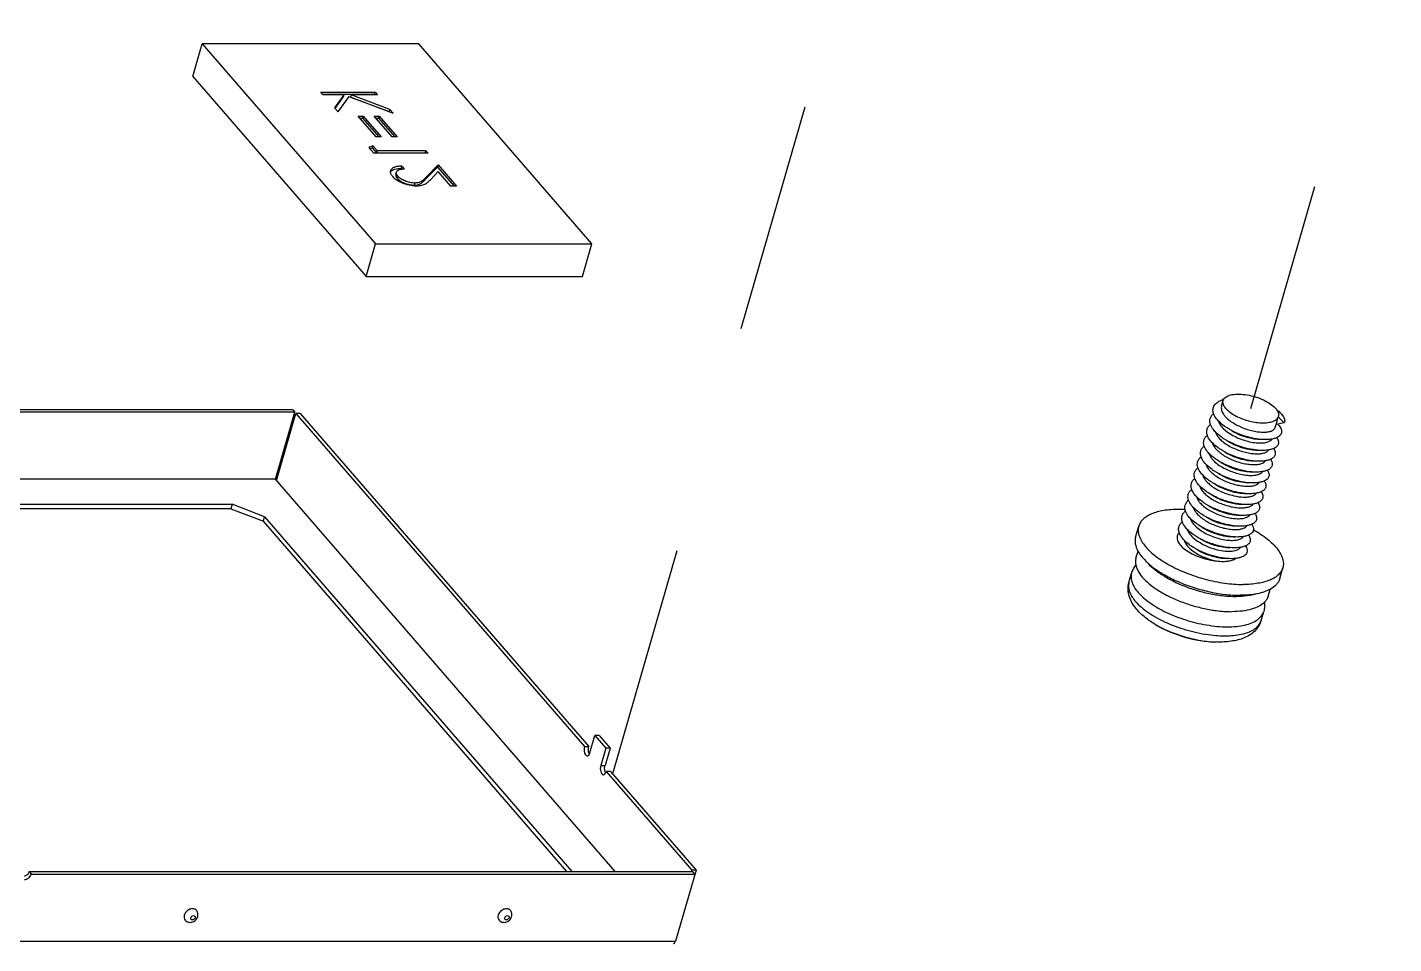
# Model space of a CAD drawing. Header units: millimetres. Extents: x -1 to 407, y -1 to 283.
# Drawn here: x 189.97 to 203.63, y 161.32 to 170.49 of the extents above; entities that cross this region are included whole.
import ezdxf

# ---------------------------------------------------------------- set-up
doc = ezdxf.new("R2010")
doc.units = ezdxf.units.MM
doc.header["$LTSCALE"] = 23.1
doc.linetypes.add('DASHED', pattern=[0.2, 0.1, -0.1])
doc.layers.get('0').update_dxf_attribs({"linetype": 'CONTINUOUS'})
for name, color, linetype in [('001-PCB', 7, 'CONTINUOUS'), ('0015-THERMAL-PAD', 7, 'CONTINUOUS'), ('03_ALL_AXES', 7, 'CONTINUOUS'), ('09_ALL_ROUNDS', 7, 'CONTINUOUS'), ('20_ALL_FEATURES', 7, 'CONTINUOUS')]:
    doc.layers.add(name, color=color, linetype=linetype)

msp = doc.modelspace()

# ---------------------------------------------------------------- linework, layer by layer
at = {"color": 4, "linetype": 'DASHED'}
for p, q in [((195.828, 163.033), (201.101, 181.298)), ((202.205, 166.673), (203.634, 171.623))]:
    msp.add_line(p, q, dxfattribs=at)
at = {"layer": '001-PCB', "color": 7, "linetype": 'Continuous'}
for p, q in [((192.624, 166.66), (186.895, 166.66)), ((192.645, 166.635), (186.917, 166.635)), ((192.452, 165.964), (192.645, 166.635)), ((192.462, 165.951), (192.656, 166.622)), ((192.624, 166.66), (192.645, 166.635)), ((192.656, 166.622), (195.542, 163.29)), ((192.699, 166.622), (192.656, 166.622)), ((192.699, 166.622), (195.585, 163.29)), ((192.452, 165.964), (177.102, 165.964)), ((195.849, 162.04), (192.452, 165.964)), ((184.714, 165.714), (192.019, 165.714)), ((192.006, 165.67), (184.827, 165.67)), ((192.019, 165.714), (192.006, 165.67)), ((192.006, 165.67), (192.331, 165.545)), ((192.343, 165.589), (192.019, 165.714)), ((192.331, 165.545), (192.343, 165.589)), ((195.366, 162.04), (192.331, 165.545)), ((192.343, 165.589), (195.416, 162.04)), ((195.542, 163.29), (195.585, 163.29)), ((195.596, 163.228), (195.646, 163.401)), ((195.646, 163.401), (195.754, 163.276)), ((195.689, 163.401), (195.646, 163.401)), ((195.689, 163.401), (195.797, 163.276)), ((195.754, 163.276), (195.704, 163.103)), ((195.797, 163.276), (195.747, 163.103)), ((195.797, 163.276), (195.754, 163.276)), ((195.704, 163.103), (195.747, 163.103)), ((195.758, 163.04), (196.614, 162.053)), ((195.802, 163.04), (195.758, 163.04)), ((195.802, 163.04), (196.657, 162.053)), ((189.988, 162.04), (196.624, 162.04)), ((189.988, 162.04), (190.01, 162.015)), ((190.01, 162.015), (196.646, 162.015)), ((196.657, 162.053), (196.452, 161.344)), ((196.614, 162.053), (196.61, 162.04)), ((196.657, 162.053), (196.614, 162.053)), ((196.646, 162.015), (196.624, 162.04)), ((180.328, 161.344), (196.452, 161.344))]:
    msp.add_line(p, q, dxfattribs=at)
for points, knots in [([(195.542, 163.29), (195.539, 163.28), (195.537, 163.258), (195.54, 163.226), (195.555, 163.197), (195.569, 163.197)], [0, 0, 0, 0, 0.302246, 0.604168, 1, 1, 1, 1]), ([(195.569, 163.197), (195.571, 163.197), (195.578, 163.198), (195.584, 163.203), (195.587, 163.208)], [0, 0, 0, 0, 0.220926, 1, 1, 1, 1]), ([(195.59, 163.215), (195.589, 163.217), (195.586, 163.223), (195.584, 163.23), (195.583, 163.236)], [0, 0, 0, 0, 0.233173, 1, 1, 1, 1]), ([(195.704, 163.103), (195.701, 163.093), (195.699, 163.071), (195.702, 163.038), (195.718, 163.009), (195.731, 163.009)], [0, 0, 0, 0, 0.302246, 0.604168, 1, 1, 1, 1]), ([(195.731, 163.009), (195.733, 163.009), (195.74, 163.01), (195.746, 163.016), (195.749, 163.021)], [0, 0, 0, 0, 0.220926, 1, 1, 1, 1]), ([(195.746, 163.048), (195.743, 163.062), (195.742, 163.081), (195.746, 163.099), (195.747, 163.103)], [0, 0, 0, 0, 0.758984, 1, 1, 1, 1]), ([(195.752, 163.028), (195.752, 163.029), (195.749, 163.036), (195.747, 163.043), (195.746, 163.048)], [0, 0, 0, 0, 0.233173, 1, 1, 1, 1]), ([(189.94, 161.961), (189.955, 161.961), (189.986, 161.974), (190.006, 162), (190.01, 162.015)], [0, 0, 0, 0, 0.494087, 1, 1, 1, 1]), ([(189.988, 162.04), (189.987, 162.035), (189.977, 162.013), (189.957, 161.997), (189.941, 161.99)], [0, 0, 0, 0, 0.242756, 1, 1, 1, 1]), ([(191.661, 161.653), (191.654, 161.661), (191.63, 161.672), (191.592, 161.665), (191.558, 161.641), (191.543, 161.617), (191.539, 161.604)], [0, 0, 0, 0, 0.21281, 0.460999, 0.735116, 1, 1, 1, 1]), ([(191.674, 161.59), (191.677, 161.601), (191.678, 161.624), (191.668, 161.645), (191.661, 161.653)], [0, 0, 0, 0, 0.500979, 1, 1, 1, 1]), ([(194.8, 161.653), (194.793, 161.661), (194.77, 161.672), (194.731, 161.665), (194.697, 161.641), (194.682, 161.617), (194.679, 161.604)], [0, 0, 0, 0, 0.21281, 0.460999, 0.735116, 1, 1, 1, 1]), ([(194.813, 161.59), (194.816, 161.601), (194.818, 161.624), (194.808, 161.645), (194.8, 161.653)], [0, 0, 0, 0, 0.500979, 1, 1, 1, 1]), ([(191.539, 161.604), (191.537, 161.595), (191.535, 161.578), (191.542, 161.561), (191.548, 161.555)], [0, 0, 0, 0, 0.526567, 1, 1, 1, 1]), ([(191.548, 161.555), (191.558, 161.543), (191.588, 161.527), (191.621, 161.534), (191.635, 161.542)], [0, 0, 0, 0, 0.496792, 1, 1, 1, 1]), ([(191.648, 161.579), (191.646, 161.573), (191.638, 161.562), (191.621, 161.555), (191.604, 161.562), (191.603, 161.574), (191.604, 161.579)], [0, 0, 0, 0, 0.278072, 0.549468, 0.770703, 1, 1, 1, 1]), ([(191.604, 161.579), (191.606, 161.585), (191.614, 161.595), (191.631, 161.603), (191.648, 161.596), (191.649, 161.584), (191.648, 161.579)], [0, 0, 0, 0, 0.278072, 0.549468, 0.770703, 1, 1, 1, 1]), ([(194.679, 161.604), (194.676, 161.595), (194.674, 161.578), (194.682, 161.561), (194.687, 161.555)], [0, 0, 0, 0, 0.526567, 1, 1, 1, 1]), ([(194.687, 161.555), (194.697, 161.543), (194.727, 161.527), (194.76, 161.534), (194.774, 161.542)], [0, 0, 0, 0, 0.496792, 1, 1, 1, 1]), ([(194.787, 161.579), (194.785, 161.573), (194.777, 161.562), (194.761, 161.555), (194.743, 161.562), (194.742, 161.574), (194.744, 161.579)], [0, 0, 0, 0, 0.278072, 0.549468, 0.770703, 1, 1, 1, 1]), ([(194.744, 161.579), (194.745, 161.585), (194.753, 161.595), (194.77, 161.603), (194.788, 161.596), (194.788, 161.584), (194.787, 161.579)], [0, 0, 0, 0, 0.278072, 0.549468, 0.770703, 1, 1, 1, 1]), ([(196.431, 161.319), (196.433, 161.319), (196.444, 161.323), (196.45, 161.335), (196.452, 161.344)], [0, 0, 0, 0, 0.193885, 1, 1, 1, 1])]:
    msp.add_open_spline(points, degree=3, knots=knots, dxfattribs=at)
for points in [[(195.581, 163.263), (195.581, 163.272), (195.583, 163.281), (195.585, 163.29)], [(195.583, 163.236), (195.581, 163.245), (195.581, 163.254), (195.581, 163.263)], [(195.587, 163.208), (195.588, 163.21), (195.59, 163.212), (195.591, 163.214)], [(195.591, 163.214), (195.593, 163.219), (195.595, 163.223), (195.596, 163.228)], [(195.749, 163.021), (195.751, 163.023), (195.752, 163.025), (195.753, 163.027)], [(195.753, 163.027), (195.755, 163.031), (195.757, 163.036), (195.758, 163.04)], [(191.635, 161.542), (191.647, 161.548), (191.657, 161.558), (191.665, 161.57)], [(191.665, 161.57), (191.669, 161.576), (191.672, 161.583), (191.674, 161.59)], [(194.774, 161.542), (194.786, 161.548), (194.797, 161.558), (194.804, 161.57)], [(194.804, 161.57), (194.808, 161.576), (194.811, 161.583), (194.813, 161.59)]]:
    msp.add_open_spline(points, degree=3, dxfattribs=at)
at = {"layer": '0015-THERMAL-PAD', "color": 7, "linetype": 'Continuous'}
for p, q in [((191.625, 169.994), (191.719, 170.319)), ((191.719, 170.319), (193.451, 168.319)), ((193.884, 170.319), (191.719, 170.319)), ((195.616, 168.319), (193.884, 170.319)), ((191.625, 169.994), (193.358, 167.994)), ((192.93, 169.81), (192.905, 169.838)), ((192.905, 169.838), (193.447, 169.838)), ((192.924, 169.816), (193.44, 169.816)), ((193.136, 169.81), (192.93, 169.81)), ((193.136, 169.81), (193.042, 169.68)), ((193.047, 169.674), (193.129, 169.788)), ((193.077, 169.64), (193.187, 169.793)), ((193.136, 169.81), (193.129, 169.788)), ((193.187, 169.793), (193.629, 169.628)), ((193.21, 169.81), (193.203, 169.788)), ((193.203, 169.788), (193.59, 169.643)), ((193.596, 169.665), (193.21, 169.81)), ((193.471, 169.81), (193.21, 169.81)), ((193.447, 169.838), (193.44, 169.816)), ((193.44, 169.816), (193.446, 169.81)), ((193.447, 169.838), (193.471, 169.81)), ((193.077, 169.64), (193.042, 169.68)), ((193.46, 169.389), (193.28, 169.598)), ((193.28, 169.598), (193.329, 169.598)), ((193.299, 169.576), (193.322, 169.576)), ((193.329, 169.598), (193.322, 169.576)), ((193.322, 169.576), (193.484, 169.389)), ((193.329, 169.598), (193.509, 169.389)), ((193.62, 169.389), (193.44, 169.598)), ((193.44, 169.598), (193.488, 169.598)), ((193.458, 169.576), (193.482, 169.576)), ((193.488, 169.598), (193.482, 169.576)), ((193.482, 169.576), (193.644, 169.389)), ((193.488, 169.598), (193.669, 169.389)), ((193.596, 169.665), (193.59, 169.643)), ((193.59, 169.643), (193.592, 169.641)), ((193.596, 169.665), (193.629, 169.628)), ((193.426, 169.301), (193.386, 169.283)), ((193.426, 169.301), (193.419, 169.279)), ((193.426, 169.301), (193.467, 169.253)), ((193.509, 169.389), (193.46, 169.389)), ((193.669, 169.389), (193.62, 169.389)), ((193.436, 169.225), (193.386, 169.283)), ((193.398, 169.269), (193.419, 169.279)), ((193.419, 169.279), (193.461, 169.231)), ((193.977, 169.225), (193.436, 169.225)), ((193.467, 169.253), (193.461, 169.231)), ((193.461, 169.231), (193.947, 169.231)), ((193.467, 169.253), (193.953, 169.253)), ((193.953, 169.253), (193.947, 169.231)), ((193.947, 169.231), (193.952, 169.225)), ((193.953, 169.253), (193.977, 169.225)), ((193.654, 169.015), (193.661, 169.037)), ((193.714, 169.097), (193.707, 169.075)), ((193.707, 169.075), (193.715, 169.067)), ((193.714, 169.097), (193.738, 169.069)), ((193.953, 168.966), (194.072, 169.087)), ((194.078, 169.109), (193.959, 168.988)), ((194.004, 168.964), (194.08, 169.042)), ((194.078, 169.109), (194.072, 169.087)), ((194.072, 169.087), (194.237, 168.896)), ((194.078, 169.109), (194.262, 168.896)), ((194.206, 168.896), (194.08, 169.042)), ((193.676, 168.996), (193.67, 168.975)), ((193.844, 168.928), (193.838, 168.907)), ((193.959, 168.988), (193.953, 168.966)), ((194.262, 168.896), (194.206, 168.896)), ((193.358, 167.994), (193.451, 168.319)), ((193.451, 168.319), (195.616, 168.319)), ((195.523, 167.994), (195.616, 168.319)), ((193.358, 167.994), (195.523, 167.994))]:
    msp.add_line(p, q, dxfattribs=at)
for points, knots in [([(193.601, 169.051), (193.6, 169.047), (193.599, 169.037), (193.603, 169.023), (193.61, 169.009), (193.618, 169), (193.622, 168.995)], [0, 0, 0, 0, 0.209184, 0.438627, 0.700578, 1, 1, 1, 1]), ([(193.714, 169.097), (193.707, 169.097), (193.693, 169.096), (193.667, 169.093), (193.64, 169.087), (193.614, 169.073), (193.603, 169.058), (193.601, 169.051)], [0, 0, 0, 0, 0.167327, 0.324617, 0.600479, 0.820015, 1, 1, 1, 1]), ([(193.605, 169.046), (193.616, 169.057), (193.651, 169.072), (193.687, 169.074), (193.707, 169.075)], [0, 0, 0, 0, 0.421879, 1, 1, 1, 1]), ([(193.676, 168.996), (193.67, 169.003), (193.661, 169.015), (193.659, 169.031), (193.661, 169.037)], [0, 0, 0, 0, 0.564702, 1, 1, 1, 1]), ([(193.661, 169.037), (193.662, 169.042), (193.669, 169.052), (193.688, 169.061), (193.711, 169.067), (193.729, 169.068), (193.738, 169.069)], [0, 0, 0, 0, 0.180464, 0.404228, 0.681454, 1, 1, 1, 1]), ([(193.622, 168.995), (193.627, 168.989), (193.638, 168.977), (193.659, 168.961), (193.684, 168.946), (193.712, 168.933), (193.742, 168.921), (193.784, 168.909), (193.816, 168.903), (193.838, 168.901)], [0, 0, 0, 0, 0.09697, 0.205743, 0.32674, 0.457323, 0.593755, 0.731992, 1, 1, 1, 1]), ([(193.654, 169.015), (193.653, 169.009), (193.655, 168.993), (193.664, 168.981), (193.67, 168.975)], [0, 0, 0, 0, 0.435298, 1, 1, 1, 1]), ([(193.67, 168.975), (193.674, 168.97), (193.683, 168.961), (193.706, 168.944), (193.742, 168.926), (193.781, 168.913), (193.814, 168.908), (193.83, 168.907), (193.838, 168.907)], [0, 0, 0, 0, 0.097996, 0.209034, 0.46457, 0.740014, 0.874355, 1, 1, 1, 1]), ([(193.844, 168.928), (193.836, 168.929), (193.82, 168.929), (193.788, 168.935), (193.748, 168.948), (193.712, 168.965), (193.689, 168.982), (193.68, 168.992), (193.676, 168.996)], [0, 0, 0, 0, 0.125645, 0.259986, 0.53543, 0.790966, 0.902004, 1, 1, 1, 1]), ([(193.838, 168.907), (193.846, 168.907), (193.861, 168.907), (193.881, 168.912), (193.898, 168.918), (193.915, 168.93), (193.933, 168.946), (193.946, 168.959), (193.953, 168.966)], [0, 0, 0, 0, 0.176858, 0.330799, 0.462375, 0.578361, 0.793464, 1, 1, 1, 1]), ([(193.838, 168.901), (193.84, 168.901), (193.849, 168.901), (193.858, 168.901), (193.864, 168.9)], [0, 0, 0, 0, 0.255609, 1, 1, 1, 1]), ([(193.959, 168.988), (193.953, 168.981), (193.94, 168.967), (193.921, 168.951), (193.904, 168.94), (193.887, 168.933), (193.867, 168.929), (193.852, 168.929), (193.844, 168.928)], [0, 0, 0, 0, 0.206536, 0.421639, 0.537625, 0.669201, 0.823142, 1, 1, 1, 1]), ([(193.864, 168.9), (193.873, 168.901), (193.891, 168.901), (193.915, 168.905), (193.936, 168.911), (193.958, 168.923), (193.98, 168.941), (193.996, 168.956), (194.004, 168.964)], [0, 0, 0, 0, 0.172852, 0.327968, 0.463754, 0.582606, 0.797532, 1, 1, 1, 1])]:
    msp.add_open_spline(points, degree=3, knots=knots, dxfattribs=at)
msp.add_open_spline([(193.6, 169.04), (193.602, 169.042), (193.603, 169.044), (193.605, 169.046)], degree=3, dxfattribs=at)
at = {"layer": '03_ALL_AXES', "color": 7, "linetype": 'Continuous'}
for p, q in [((201.913, 166.698), (201.929, 166.753)), ((202.481, 166.592), (202.481, 166.593)), ((202.45, 166.484), (202.458, 166.513)), ((200.987, 164.933), (201.013, 165.023)), ((202.308, 164.552), (202.334, 164.642))]:
    msp.add_line(p, q, dxfattribs=at)
msp.add_arc((201.9, 165.618), 1.282, 239.6806, 268.1151, dxfattribs=at)
at = {"layer": '09_ALL_ROUNDS', "color": 7, "linetype": 'Continuous'}
msp.add_line((200.987, 164.933), (200.987, 164.933), dxfattribs=at)
msp.add_arc((201.113, 164.897), 0.131, 164.0293, 175.0807, dxfattribs=at)
for points, knots in [([(201.013, 165.023), (201.018, 165.038), (201.029, 165.067), (201.046, 165.093), (201.056, 165.105)], [0, 0, 0, 0, 0.501736, 1, 1, 1, 1]), ([(201.066, 164.661), (201.05, 164.68), (201.02, 164.72), (200.988, 164.787), (200.975, 164.86), (200.981, 164.91), (200.987, 164.933)], [0, 0, 0, 0, 0.256376, 0.504414, 0.751332, 1, 1, 1, 1]), ([(201.013, 165.023), (201.009, 165.009), (201.006, 164.978), (201.016, 164.929), (201.041, 164.88), (201.065, 164.848), (201.078, 164.832)], [0, 0, 0, 0, 0.211163, 0.440517, 0.70118, 1, 1, 1, 1]), ([(200.983, 164.908), (200.982, 164.895), (200.983, 164.867), (200.996, 164.826), (201.02, 164.783), (201.041, 164.756), (201.052, 164.742)], [0, 0, 0, 0, 0.212417, 0.445409, 0.70662, 1, 1, 1, 1]), ([(201.078, 164.832), (201.095, 164.814), (201.133, 164.776), (201.225, 164.705), (201.365, 164.626), (201.555, 164.553), (201.691, 164.519), (201.761, 164.508)], [0, 0, 0, 0, 0.097628, 0.206822, 0.453834, 0.725052, 1, 1, 1, 1]), ([(201.052, 164.742), (201.07, 164.722), (201.112, 164.681), (201.186, 164.626), (201.272, 164.573), (201.404, 164.509), (201.582, 164.446), (201.732, 164.416), (201.807, 164.407)], [0, 0, 0, 0, 0.097573, 0.207585, 0.328375, 0.457616, 0.729875, 1, 1, 1, 1]), ([(201.253, 164.511), (201.217, 164.532), (201.15, 164.577), (201.091, 164.632), (201.066, 164.661)], [0, 0, 0, 0, 0.523207, 1, 1, 1, 1]), ([(202.342, 164.734), (202.344, 164.719), (202.344, 164.688), (202.339, 164.657), (202.334, 164.642)], [0, 0, 0, 0, 0.498653, 1, 1, 1, 1]), ([(201.761, 164.508), (201.796, 164.502), (201.866, 164.492), (201.967, 164.487), (202.06, 164.491), (202.143, 164.504), (202.214, 164.526), (202.271, 164.556), (202.313, 164.594), (202.33, 164.626), (202.334, 164.642)], [0, 0, 0, 0, 0.171204, 0.332835, 0.481787, 0.615647, 0.733026, 0.834062, 0.921195, 1, 1, 1, 1]), ([(201.807, 164.407), (201.868, 164.4), (201.958, 164.395), (202.071, 164.406), (202.143, 164.421), (202.204, 164.443), (202.254, 164.472), (202.29, 164.508), (202.304, 164.537), (202.308, 164.552)], [0, 0, 0, 0, 0.331999, 0.479397, 0.611766, 0.728329, 0.829703, 0.918522, 1, 1, 1, 1]), ([(202.308, 164.552), (202.303, 164.532), (202.285, 164.493), (202.246, 164.444), (202.196, 164.405), (202.118, 164.366), (202.004, 164.339), (201.909, 164.335), (201.858, 164.337)], [0, 0, 0, 0, 0.117096, 0.233451, 0.349548, 0.467588, 0.718914, 1, 1, 1, 1]), ([(201.253, 164.511), (201.298, 164.485), (201.393, 164.439), (201.545, 164.386), (201.701, 164.35), (201.807, 164.338), (201.858, 164.337)], [0, 0, 0, 0, 0.242786, 0.499992, 0.757199, 1, 1, 1, 1])]:
    msp.add_open_spline(points, degree=3, knots=knots, dxfattribs=at)
at = {"layer": '20_ALL_FEATURES', "color": 7, "linetype": 'Continuous'}
for p, q in [((202.458, 166.513), (202.48, 166.588)), ((202.481, 166.593), (202.48, 166.588)), ((202.48, 166.588), (202.481, 166.592)), ((202.48, 166.588), (202.54, 166.529)), ((202.004, 166.455), (202.004, 166.455)), ((202.54, 166.529), (202.458, 166.513)), ((201.973, 166.347), (201.973, 166.347)), ((202.329, 166.361), (202.312, 166.361)), ((201.942, 166.238), (201.941, 166.238)), ((202.298, 166.253), (202.281, 166.253)), ((201.879, 166.022), (201.879, 166.022)), ((201.91, 166.13), (201.91, 166.13)), ((202.235, 166.036), (202.218, 166.036)), ((202.267, 166.145), (202.249, 166.144)), ((201.848, 165.914), (201.848, 165.914)), ((202.204, 165.928), (202.187, 165.928)), ((201.817, 165.805), (201.816, 165.805)), ((202.173, 165.82), (202.156, 165.82)), ((201.785, 165.697), (201.785, 165.697)), ((202.142, 165.712), (202.124, 165.711)), ((201.053, 165.387), (201.085, 165.495)), ((201.723, 165.48), (201.723, 165.481)), ((201.754, 165.589), (201.754, 165.589)), ((202.079, 165.495), (202.062, 165.495)), ((202.11, 165.603), (202.093, 165.603)), ((201.489, 165.431), (201.489, 165.431)), ((202.048, 165.387), (202.031, 165.387)), ((201.057, 165.175), (201.078, 165.246)), ((202.494, 164.971), (202.526, 165.079)), ((202.378, 164.793), (202.399, 164.866))]:
    msp.add_line(p, q, dxfattribs=at)
for centre, radius, start, end in [((202.014, 166.491), 0.285, 106.3483, 108.2484), ((202.108, 166.804), 0.201, 220.9113, 223.0077), ((202.078, 166.655), 0.314, 222.3059, 223.0248), ((202.218, 166.845), 0.369, 229.9638, 231.1924), ((202.156, 166.628), 0.369, 229.9861, 231.1942), ((202.125, 166.52), 0.369, 229.9331, 231.1921), ((202.062, 166.304), 0.369, 229.9563, 231.192), ((202.094, 166.412), 0.369, 230.0081, 231.1964), ((202.031, 166.195), 0.369, 229.9285, 231.2003), ((202, 166.087), 0.369, 229.9786, 231.1936), ((201.48, 164.466), 1.196, 86.688, 89.9786), ((201.968, 165.979), 0.369, 229.9216, 231.1922), ((201.937, 165.871), 0.369, 229.9705, 231.196), ((202.04, 165.223), 0.136, 30.7976, 33.8093)]:
    msp.add_arc(centre, radius, start, end, dxfattribs=at)
for points, knots in [([(201.833, 166.622), (201.828, 166.636), (201.825, 166.658), (201.831, 166.687), (201.845, 166.713), (201.876, 166.741), (201.907, 166.755), (201.925, 166.761)], [0, 0, 0, 0, 0.235719, 0.346344, 0.458376, 0.704091, 1, 1, 1, 1]), ([(201.956, 166.673), (201.95, 166.679), (201.94, 166.692), (201.93, 166.713), (201.926, 166.733), (201.927, 166.747), (201.929, 166.752)], [0, 0, 0, 0, 0.298772, 0.559497, 0.78883, 1, 1, 1, 1]), ([(201.933, 166.764), (201.937, 166.77), (201.946, 166.781), (201.965, 166.794), (201.989, 166.805), (202.03, 166.815), (202.091, 166.818), (202.17, 166.81), (202.252, 166.79), (202.331, 166.761), (202.398, 166.723), (202.436, 166.693), (202.451, 166.676)], [0, 0, 0, 0, 0.035396, 0.075403, 0.121491, 0.174171, 0.298052, 0.441273, 0.594047, 0.745094, 0.883396, 1, 1, 1, 1]), ([(201.802, 166.513), (201.798, 166.523), (201.794, 166.543), (201.797, 166.573), (201.811, 166.601), (201.825, 166.615), (201.834, 166.622)], [0, 0, 0, 0, 0.259974, 0.499735, 0.739641, 1, 1, 1, 1]), ([(201.88, 166.549), (201.874, 166.555), (201.855, 166.577), (201.84, 166.602), (201.833, 166.622)], [0, 0, 0, 0, 0.278505, 1, 1, 1, 1]), ([(201.913, 166.698), (201.911, 166.692), (201.909, 166.678), (201.911, 166.665), (201.912, 166.659)], [0, 0, 0, 0, 0.486896, 1, 1, 1, 1]), ([(201.912, 166.659), (201.913, 166.654), (201.919, 166.636), (201.929, 166.62), (201.937, 166.608)], [0, 0, 0, 0, 0.228185, 1, 1, 1, 1]), ([(201.937, 166.608), (201.94, 166.604), (201.953, 166.587), (201.969, 166.573), (201.981, 166.562)], [0, 0, 0, 0, 0.232527, 1, 1, 1, 1]), ([(201.961, 166.667), (201.974, 166.654), (202.005, 166.628), (202.059, 166.595), (202.123, 166.567), (202.192, 166.546), (202.262, 166.532), (202.328, 166.528), (202.387, 166.532), (202.422, 166.541), (202.436, 166.548)], [0, 0, 0, 0, 0.108361, 0.234494, 0.372861, 0.516425, 0.657596, 0.789038, 0.904515, 1, 1, 1, 1]), ([(202.436, 166.548), (202.446, 166.552), (202.464, 166.563), (202.476, 166.58), (202.48, 166.588)], [0, 0, 0, 0, 0.542396, 1, 1, 1, 1]), ([(202.451, 166.676), (202.452, 166.675), (202.458, 166.668), (202.463, 166.662), (202.466, 166.657)], [0, 0, 0, 0, 0.261539, 1, 1, 1, 1]), ([(202.466, 166.657), (202.473, 166.647), (202.481, 166.631), (202.484, 166.608), (202.483, 166.598), (202.481, 166.593)], [0, 0, 0, 0, 0.543368, 0.778119, 1, 1, 1, 1]), ([(202.467, 166.657), (202.481, 166.647), (202.505, 166.626), (202.533, 166.593), (202.544, 166.564), (202.545, 166.543), (202.542, 166.533), (202.54, 166.529)], [0, 0, 0, 0, 0.329087, 0.598792, 0.814383, 0.908872, 1, 1, 1, 1]), ([(201.771, 166.405), (201.767, 166.415), (201.763, 166.435), (201.766, 166.465), (201.779, 166.492), (201.794, 166.507), (201.802, 166.513)], [0, 0, 0, 0, 0.260181, 0.500126, 0.740003, 1, 1, 1, 1]), ([(201.845, 166.444), (201.84, 166.45), (201.823, 166.47), (201.808, 166.494), (201.802, 166.513)], [0, 0, 0, 0, 0.276942, 1, 1, 1, 1]), ([(201.937, 166.37), (201.928, 166.375), (201.897, 166.396), (201.867, 166.421), (201.848, 166.441)], [0, 0, 0, 0, 0.268833, 1, 1, 1, 1]), ([(201.851, 166.438), (201.852, 166.434), (201.858, 166.418), (201.867, 166.402), (201.875, 166.391)], [0, 0, 0, 0, 0.229662, 1, 1, 1, 1]), ([(201.968, 166.478), (201.959, 166.483), (201.928, 166.504), (201.899, 166.529), (201.88, 166.549)], [0, 0, 0, 0, 0.268695, 1, 1, 1, 1]), ([(201.882, 166.547), (201.883, 166.543), (201.889, 166.526), (201.898, 166.51), (201.906, 166.5)], [0, 0, 0, 0, 0.229642, 1, 1, 1, 1]), ([(201.906, 166.5), (201.917, 166.485), (201.945, 166.456), (201.997, 166.419), (202.057, 166.386), (202.124, 166.359), (202.192, 166.339), (202.257, 166.329), (202.316, 166.327), (202.352, 166.331), (202.367, 166.336)], [0, 0, 0, 0, 0.109044, 0.234856, 0.372602, 0.515715, 0.656859, 0.788699, 0.904689, 1, 1, 1, 1]), ([(202.355, 166.361), (202.324, 166.361), (202.258, 166.367), (202.158, 166.39), (202.059, 166.427), (201.997, 166.459), (201.968, 166.478)], [0, 0, 0, 0, 0.229706, 0.484998, 0.747947, 1, 1, 1, 1]), ([(201.987, 166.557), (202.017, 166.534), (202.085, 166.493), (202.178, 166.459), (202.255, 166.442), (202.308, 166.436), (202.356, 166.436), (202.385, 166.44), (202.398, 166.444)], [0, 0, 0, 0, 0.260647, 0.540193, 0.674549, 0.798566, 0.908045, 1, 1, 1, 1]), ([(202.312, 166.361), (202.287, 166.361), (202.235, 166.366), (202.156, 166.384), (202.077, 166.413), (202.027, 166.44), (202.004, 166.455)], [0, 0, 0, 0, 0.226558, 0.480947, 0.745058, 1, 1, 1, 1]), ([(202.398, 166.444), (202.405, 166.446), (202.417, 166.45), (202.433, 166.459), (202.444, 166.471), (202.449, 166.48), (202.45, 166.484)], [0, 0, 0, 0, 0.303546, 0.56515, 0.792531, 1, 1, 1, 1]), ([(202.474, 166.516), (202.48, 166.51), (202.492, 166.497), (202.508, 166.472), (202.516, 166.444), (202.51, 166.42), (202.5, 166.404), (202.485, 166.39), (202.472, 166.383), (202.465, 166.38)], [0, 0, 0, 0, 0.16186, 0.303412, 0.534874, 0.63894, 0.746121, 0.864611, 1, 1, 1, 1]), ([(201.708, 166.188), (201.705, 166.198), (201.7, 166.218), (201.703, 166.248), (201.717, 166.276), (201.731, 166.29), (201.74, 166.297)], [0, 0, 0, 0, 0.260263, 0.500122, 0.739914, 1, 1, 1, 1]), ([(201.739, 166.297), (201.736, 166.307), (201.732, 166.327), (201.735, 166.357), (201.748, 166.384), (201.762, 166.398), (201.77, 166.405)], [0, 0, 0, 0, 0.260066, 0.500111, 0.7401, 1, 1, 1, 1]), ([(201.786, 166.224), (201.78, 166.23), (201.762, 166.252), (201.746, 166.277), (201.739, 166.297)], [0, 0, 0, 0, 0.278224, 1, 1, 1, 1]), ([(201.817, 166.332), (201.812, 166.338), (201.793, 166.36), (201.777, 166.385), (201.771, 166.405)], [0, 0, 0, 0, 0.278074, 1, 1, 1, 1]), ([(201.905, 166.261), (201.897, 166.267), (201.865, 166.288), (201.836, 166.312), (201.817, 166.332)], [0, 0, 0, 0, 0.268707, 1, 1, 1, 1]), ([(201.82, 166.33), (201.821, 166.326), (201.826, 166.309), (201.836, 166.294), (201.844, 166.283)], [0, 0, 0, 0, 0.229826, 1, 1, 1, 1]), ([(201.875, 166.391), (201.878, 166.387), (201.891, 166.371), (201.906, 166.356), (201.919, 166.346)], [0, 0, 0, 0, 0.232501, 1, 1, 1, 1]), ([(201.925, 166.341), (201.954, 166.317), (202.023, 166.276), (202.116, 166.242), (202.193, 166.225), (202.246, 166.219), (202.294, 166.219), (202.323, 166.224), (202.336, 166.228)], [0, 0, 0, 0, 0.260737, 0.540367, 0.674731, 0.798722, 0.90814, 1, 1, 1, 1]), ([(202.324, 166.253), (202.293, 166.253), (202.226, 166.259), (202.127, 166.282), (202.028, 166.318), (201.966, 166.351), (201.937, 166.37)], [0, 0, 0, 0, 0.229706, 0.484998, 0.747947, 1, 1, 1, 1]), ([(202.281, 166.253), (202.256, 166.253), (202.204, 166.257), (202.125, 166.276), (202.046, 166.305), (201.996, 166.332), (201.973, 166.347)], [0, 0, 0, 0, 0.226564, 0.480939, 0.745045, 1, 1, 1, 1]), ([(202.421, 166.367), (202.416, 166.366), (202.394, 166.363), (202.372, 166.361), (202.355, 166.361)], [0, 0, 0, 0, 0.23176, 1, 1, 1, 1]), ([(202.367, 166.336), (202.373, 166.337), (202.39, 166.343), (202.407, 166.354), (202.414, 166.365)], [0, 0, 0, 0, 0.29719, 1, 1, 1, 1]), ([(202.465, 166.38), (202.462, 166.379), (202.448, 166.373), (202.433, 166.369), (202.421, 166.367)], [0, 0, 0, 0, 0.23024, 1, 1, 1, 1]), ([(202.465, 166.381), (202.472, 166.371), (202.48, 166.355), (202.483, 166.332), (202.481, 166.317), (202.474, 166.303), (202.46, 166.286), (202.445, 166.277), (202.434, 166.272)], [0, 0, 0, 0, 0.272402, 0.389524, 0.500074, 0.610612, 0.727701, 1, 1, 1, 1]), ([(201.677, 166.081), (201.673, 166.09), (201.669, 166.11), (201.672, 166.14), (201.686, 166.167), (201.7, 166.182), (201.708, 166.188)], [0, 0, 0, 0, 0.259878, 0.499958, 0.740061, 1, 1, 1, 1]), ([(201.754, 166.116), (201.749, 166.122), (201.73, 166.144), (201.715, 166.168), (201.708, 166.188)], [0, 0, 0, 0, 0.277799, 1, 1, 1, 1]), ([(201.874, 166.153), (201.866, 166.159), (201.834, 166.18), (201.805, 166.204), (201.786, 166.224)], [0, 0, 0, 0, 0.268744, 1, 1, 1, 1]), ([(201.788, 166.222), (201.789, 166.218), (201.795, 166.201), (201.804, 166.186), (201.812, 166.175)], [0, 0, 0, 0, 0.229533, 1, 1, 1, 1]), ([(201.812, 166.175), (201.815, 166.171), (201.829, 166.154), (201.844, 166.14), (201.856, 166.129)], [0, 0, 0, 0, 0.232477, 1, 1, 1, 1]), ([(201.844, 166.283), (201.847, 166.279), (201.86, 166.263), (201.875, 166.248), (201.887, 166.238)], [0, 0, 0, 0, 0.232566, 1, 1, 1, 1]), ([(201.893, 166.233), (201.923, 166.209), (201.992, 166.168), (202.084, 166.134), (202.161, 166.117), (202.215, 166.111), (202.262, 166.111), (202.292, 166.116), (202.304, 166.119)], [0, 0, 0, 0, 0.260629, 0.54014, 0.67449, 0.798514, 0.908016, 1, 1, 1, 1]), ([(202.293, 166.145), (202.261, 166.145), (202.195, 166.151), (202.096, 166.174), (201.997, 166.21), (201.934, 166.243), (201.905, 166.261)], [0, 0, 0, 0, 0.229705, 0.484997, 0.747946, 1, 1, 1, 1]), ([(202.249, 166.144), (202.225, 166.144), (202.173, 166.149), (202.094, 166.168), (202.015, 166.197), (201.965, 166.223), (201.942, 166.238)], [0, 0, 0, 0, 0.226559, 0.48095, 0.745062, 1, 1, 1, 1]), ([(202.39, 166.259), (202.385, 166.258), (202.363, 166.254), (202.341, 166.253), (202.324, 166.253)], [0, 0, 0, 0, 0.23184, 1, 1, 1, 1]), ([(202.336, 166.228), (202.341, 166.229), (202.359, 166.235), (202.376, 166.247), (202.383, 166.258)], [0, 0, 0, 0, 0.298494, 1, 1, 1, 1]), ([(202.403, 166.164), (202.399, 166.162), (202.385, 166.157), (202.37, 166.153), (202.359, 166.151)], [0, 0, 0, 0, 0.230233, 1, 1, 1, 1]), ([(202.403, 166.164), (202.409, 166.154), (202.417, 166.138), (202.42, 166.116), (202.418, 166.101), (202.412, 166.087), (202.398, 166.07), (202.382, 166.06), (202.371, 166.055)], [0, 0, 0, 0, 0.27219, 0.389251, 0.499784, 0.61035, 0.727506, 1, 1, 1, 1]), ([(202.434, 166.272), (202.431, 166.271), (202.416, 166.265), (202.401, 166.261), (202.39, 166.259)], [0, 0, 0, 0, 0.230115, 1, 1, 1, 1]), ([(202.434, 166.272), (202.441, 166.262), (202.449, 166.246), (202.451, 166.224), (202.449, 166.209), (202.443, 166.195), (202.429, 166.178), (202.414, 166.169), (202.403, 166.164)], [0, 0, 0, 0, 0.272408, 0.38954, 0.500093, 0.610632, 0.727723, 1, 1, 1, 1]), ([(201.646, 165.972), (201.642, 165.982), (201.638, 166.002), (201.641, 166.032), (201.655, 166.059), (201.669, 166.074), (201.677, 166.081)], [0, 0, 0, 0, 0.260049, 0.499831, 0.739704, 1, 1, 1, 1]), ([(201.724, 166.008), (201.718, 166.014), (201.699, 166.035), (201.683, 166.061), (201.677, 166.081)], [0, 0, 0, 0, 0.27844, 1, 1, 1, 1]), ([(201.843, 166.045), (201.834, 166.05), (201.803, 166.071), (201.773, 166.096), (201.754, 166.116)], [0, 0, 0, 0, 0.268839, 1, 1, 1, 1]), ([(201.758, 166.112), (201.759, 166.108), (201.764, 166.092), (201.773, 166.077), (201.781, 166.067)], [0, 0, 0, 0, 0.230245, 1, 1, 1, 1]), ([(201.781, 166.067), (201.784, 166.063), (201.797, 166.046), (201.812, 166.032), (201.825, 166.021)], [0, 0, 0, 0, 0.232536, 1, 1, 1, 1]), ([(202.23, 165.928), (202.199, 165.928), (202.133, 165.934), (202.033, 165.957), (201.934, 165.994), (201.872, 166.026), (201.843, 166.045)], [0, 0, 0, 0, 0.229705, 0.484997, 0.747946, 1, 1, 1, 1]), ([(201.862, 166.124), (201.892, 166.1), (201.961, 166.06), (202.054, 166.026), (202.131, 166.009), (202.184, 166.003), (202.232, 166.003), (202.261, 166.007), (202.274, 166.011)], [0, 0, 0, 0, 0.260839, 0.540545, 0.674911, 0.798874, 0.908234, 1, 1, 1, 1]), ([(202.261, 166.036), (202.23, 166.036), (202.164, 166.042), (202.064, 166.066), (201.966, 166.102), (201.903, 166.135), (201.874, 166.153)], [0, 0, 0, 0, 0.229707, 0.484998, 0.747947, 1, 1, 1, 1]), ([(202.187, 165.928), (202.162, 165.928), (202.11, 165.933), (202.031, 165.951), (201.952, 165.98), (201.902, 166.007), (201.879, 166.022)], [0, 0, 0, 0, 0.22656, 0.480943, 0.745055, 1, 1, 1, 1]), ([(202.218, 166.036), (202.194, 166.036), (202.141, 166.041), (202.063, 166.059), (201.984, 166.089), (201.934, 166.115), (201.91, 166.13)], [0, 0, 0, 0, 0.226562, 0.480946, 0.745046, 1, 1, 1, 1]), ([(202.328, 166.042), (202.323, 166.041), (202.301, 166.038), (202.278, 166.036), (202.261, 166.036)], [0, 0, 0, 0, 0.231755, 1, 1, 1, 1]), ([(202.274, 166.011), (202.279, 166.013), (202.297, 166.019), (202.314, 166.03), (202.321, 166.041)], [0, 0, 0, 0, 0.298006, 1, 1, 1, 1]), ([(202.359, 166.151), (202.354, 166.15), (202.332, 166.146), (202.31, 166.145), (202.293, 166.145)], [0, 0, 0, 0, 0.231711, 1, 1, 1, 1]), ([(202.304, 166.119), (202.31, 166.121), (202.328, 166.127), (202.345, 166.138), (202.352, 166.149)], [0, 0, 0, 0, 0.298123, 1, 1, 1, 1]), ([(202.371, 166.055), (202.368, 166.054), (202.354, 166.048), (202.339, 166.044), (202.328, 166.042)], [0, 0, 0, 0, 0.230245, 1, 1, 1, 1]), ([(202.371, 166.056), (202.378, 166.046), (202.386, 166.03), (202.389, 166.008), (202.387, 165.993), (202.381, 165.979), (202.367, 165.961), (202.351, 165.952), (202.34, 165.947)], [0, 0, 0, 0, 0.272614, 0.389828, 0.500431, 0.610966, 0.727993, 1, 1, 1, 1]), ([(201.614, 165.864), (201.611, 165.874), (201.607, 165.894), (201.61, 165.924), (201.623, 165.951), (201.637, 165.965), (201.646, 165.972)], [0, 0, 0, 0, 0.259997, 0.499968, 0.739957, 1, 1, 1, 1]), ([(201.692, 165.9), (201.686, 165.906), (201.668, 165.927), (201.652, 165.952), (201.646, 165.972)], [0, 0, 0, 0, 0.27788, 1, 1, 1, 1]), ([(201.78, 165.828), (201.772, 165.834), (201.74, 165.855), (201.711, 165.88), (201.692, 165.9)], [0, 0, 0, 0, 0.268874, 1, 1, 1, 1]), ([(201.695, 165.897), (201.696, 165.893), (201.701, 165.876), (201.711, 165.861), (201.719, 165.85)], [0, 0, 0, 0, 0.229758, 1, 1, 1, 1]), ([(201.812, 165.937), (201.803, 165.942), (201.772, 165.963), (201.742, 165.987), (201.724, 166.008)], [0, 0, 0, 0, 0.2687, 1, 1, 1, 1]), ([(201.726, 166.005), (201.727, 166.002), (201.732, 165.985), (201.742, 165.969), (201.75, 165.958)], [0, 0, 0, 0, 0.229587, 1, 1, 1, 1]), ([(201.75, 165.958), (201.753, 165.954), (201.766, 165.938), (201.781, 165.923), (201.793, 165.913)], [0, 0, 0, 0, 0.232591, 1, 1, 1, 1]), ([(201.8, 165.908), (201.815, 165.895), (201.85, 165.871), (201.927, 165.831), (201.991, 165.81), (202.034, 165.8)], [0, 0, 0, 0, 0.233506, 0.485215, 1, 1, 1, 1]), ([(202.199, 165.82), (202.168, 165.82), (202.101, 165.826), (202.002, 165.849), (201.903, 165.885), (201.841, 165.918), (201.812, 165.937)], [0, 0, 0, 0, 0.229707, 0.484998, 0.747947, 1, 1, 1, 1]), ([(201.831, 166.016), (201.861, 165.992), (201.929, 165.952), (202.022, 165.917), (202.099, 165.901), (202.152, 165.894), (202.2, 165.894), (202.229, 165.899), (202.242, 165.903)], [0, 0, 0, 0, 0.260619, 0.540133, 0.674485, 0.79851, 0.908013, 1, 1, 1, 1]), ([(202.156, 165.82), (202.131, 165.82), (202.079, 165.824), (202, 165.843), (201.921, 165.872), (201.871, 165.899), (201.848, 165.914)], [0, 0, 0, 0, 0.226558, 0.480945, 0.745052, 1, 1, 1, 1]), ([(202.295, 165.934), (202.29, 165.933), (202.269, 165.929), (202.247, 165.928), (202.23, 165.928)], [0, 0, 0, 0, 0.23207, 1, 1, 1, 1]), ([(202.242, 165.903), (202.247, 165.904), (202.265, 165.91), (202.283, 165.922), (202.289, 165.933)], [0, 0, 0, 0, 0.298586, 1, 1, 1, 1]), ([(202.34, 165.947), (202.337, 165.946), (202.323, 165.94), (202.307, 165.936), (202.295, 165.934)], [0, 0, 0, 0, 0.229765, 1, 1, 1, 1]), ([(202.34, 165.947), (202.347, 165.937), (202.355, 165.921), (202.358, 165.899), (202.355, 165.884), (202.349, 165.87), (202.335, 165.853), (202.32, 165.844), (202.309, 165.839)], [0, 0, 0, 0, 0.27202, 0.389051, 0.499586, 0.610186, 0.727397, 1, 1, 1, 1]), ([(201.552, 165.647), (201.549, 165.657), (201.544, 165.677), (201.547, 165.707), (201.561, 165.734), (201.575, 165.749), (201.583, 165.756)], [0, 0, 0, 0, 0.260229, 0.500114, 0.739936, 1, 1, 1, 1]), ([(201.583, 165.755), (201.58, 165.765), (201.575, 165.785), (201.579, 165.815), (201.592, 165.843), (201.606, 165.857), (201.614, 165.864)], [0, 0, 0, 0, 0.26002, 0.499952, 0.73991, 1, 1, 1, 1]), ([(201.63, 165.683), (201.624, 165.689), (201.605, 165.711), (201.59, 165.736), (201.583, 165.755)], [0, 0, 0, 0, 0.27812, 1, 1, 1, 1]), ([(201.661, 165.791), (201.656, 165.797), (201.637, 165.819), (201.621, 165.844), (201.614, 165.864)], [0, 0, 0, 0, 0.278252, 1, 1, 1, 1]), ([(201.749, 165.72), (201.741, 165.726), (201.709, 165.747), (201.68, 165.771), (201.661, 165.791)], [0, 0, 0, 0, 0.268698, 1, 1, 1, 1]), ([(201.663, 165.788), (201.664, 165.785), (201.67, 165.768), (201.679, 165.753), (201.687, 165.742)], [0, 0, 0, 0, 0.229783, 1, 1, 1, 1]), ([(201.719, 165.85), (201.722, 165.846), (201.735, 165.83), (201.75, 165.815), (201.762, 165.805)], [0, 0, 0, 0, 0.232509, 1, 1, 1, 1]), ([(201.768, 165.8), (201.798, 165.776), (201.867, 165.735), (201.96, 165.701), (202.036, 165.684), (202.09, 165.678), (202.137, 165.678), (202.167, 165.683), (202.18, 165.686)], [0, 0, 0, 0, 0.260706, 0.540308, 0.67467, 0.79867, 0.908108, 1, 1, 1, 1]), ([(202.034, 165.727), (201.989, 165.736), (201.901, 165.763), (201.818, 165.804), (201.78, 165.828)], [0, 0, 0, 0, 0.506749, 1, 1, 1, 1]), ([(202.012, 165.725), (201.978, 165.733), (201.91, 165.754), (201.846, 165.786), (201.817, 165.805)], [0, 0, 0, 0, 0.505229, 1, 1, 1, 1]), ([(202.034, 165.8), (202.067, 165.792), (202.114, 165.785), (202.174, 165.787), (202.2, 165.791), (202.211, 165.795)], [0, 0, 0, 0, 0.560234, 0.798069, 1, 1, 1, 1]), ([(202.265, 165.826), (202.26, 165.825), (202.238, 165.821), (202.216, 165.82), (202.199, 165.82)], [0, 0, 0, 0, 0.231746, 1, 1, 1, 1]), ([(202.211, 165.795), (202.217, 165.796), (202.234, 165.802), (202.251, 165.813), (202.258, 165.824)], [0, 0, 0, 0, 0.297027, 1, 1, 1, 1]), ([(202.309, 165.839), (202.306, 165.837), (202.291, 165.832), (202.277, 165.828), (202.265, 165.826)], [0, 0, 0, 0, 0.230261, 1, 1, 1, 1]), ([(202.309, 165.839), (202.316, 165.829), (202.324, 165.813), (202.326, 165.791), (202.324, 165.776), (202.318, 165.762), (202.304, 165.745), (202.289, 165.736), (202.278, 165.731)], [0, 0, 0, 0, 0.272465, 0.38961, 0.50017, 0.610704, 0.727773, 1, 1, 1, 1]), ([(201.48, 165.662), (201.431, 165.662), (201.359, 165.658), (201.27, 165.639), (201.214, 165.62), (201.166, 165.596), (201.128, 165.567), (201.1, 165.534), (201.088, 165.508), (201.085, 165.495)], [0, 0, 0, 0, 0.326045, 0.46959, 0.599145, 0.714926, 0.818249, 0.911842, 1, 1, 1, 1]), ([(201.521, 165.539), (201.517, 165.549), (201.513, 165.569), (201.516, 165.599), (201.529, 165.626), (201.543, 165.64), (201.551, 165.647)], [0, 0, 0, 0, 0.260259, 0.500356, 0.740259, 1, 1, 1, 1]), ([(201.599, 165.575), (201.593, 165.58), (201.574, 165.602), (201.559, 165.627), (201.552, 165.647)], [0, 0, 0, 0, 0.278031, 1, 1, 1, 1]), ([(201.718, 165.612), (201.709, 165.617), (201.678, 165.638), (201.648, 165.663), (201.63, 165.683)], [0, 0, 0, 0, 0.268791, 1, 1, 1, 1]), ([(201.632, 165.681), (201.633, 165.677), (201.639, 165.66), (201.648, 165.645), (201.656, 165.634)], [0, 0, 0, 0, 0.229553, 1, 1, 1, 1]), ([(201.656, 165.634), (201.659, 165.63), (201.672, 165.613), (201.688, 165.598), (201.7, 165.588)], [0, 0, 0, 0, 0.232525, 1, 1, 1, 1]), ([(201.687, 165.742), (201.69, 165.738), (201.703, 165.721), (201.719, 165.707), (201.731, 165.697)], [0, 0, 0, 0, 0.232582, 1, 1, 1, 1]), ([(202.105, 165.495), (202.074, 165.495), (202.008, 165.501), (201.908, 165.524), (201.809, 165.561), (201.747, 165.593), (201.718, 165.612)], [0, 0, 0, 0, 0.229707, 0.484998, 0.747947, 1, 1, 1, 1]), ([(201.737, 165.691), (201.767, 165.667), (201.835, 165.627), (201.928, 165.593), (202.005, 165.576), (202.058, 165.57), (202.106, 165.57), (202.135, 165.574), (202.148, 165.578)], [0, 0, 0, 0, 0.260671, 0.540216, 0.674567, 0.798581, 0.908057, 1, 1, 1, 1]), ([(202.136, 165.603), (202.105, 165.603), (202.039, 165.609), (201.939, 165.633), (201.841, 165.669), (201.778, 165.702), (201.749, 165.72)], [0, 0, 0, 0, 0.229705, 0.484998, 0.747946, 1, 1, 1, 1]), ([(202.093, 165.603), (202.069, 165.603), (202.016, 165.608), (201.938, 165.626), (201.859, 165.656), (201.809, 165.682), (201.785, 165.697)], [0, 0, 0, 0, 0.226559, 0.48095, 0.745062, 1, 1, 1, 1]), ([(202.124, 165.711), (202.107, 165.711), (202.069, 165.714), (202.032, 165.721), (202.012, 165.725)], [0, 0, 0, 0, 0.474513, 1, 1, 1, 1]), ([(202.168, 165.712), (202.157, 165.712), (202.112, 165.713), (202.068, 165.72), (202.034, 165.727)], [0, 0, 0, 0, 0.232143, 1, 1, 1, 1]), ([(202.202, 165.609), (202.197, 165.608), (202.176, 165.605), (202.153, 165.603), (202.136, 165.603)], [0, 0, 0, 0, 0.23181, 1, 1, 1, 1]), ([(202.233, 165.717), (202.228, 165.716), (202.207, 165.713), (202.185, 165.712), (202.168, 165.712)], [0, 0, 0, 0, 0.231881, 1, 1, 1, 1]), ([(202.18, 165.686), (202.185, 165.688), (202.203, 165.694), (202.22, 165.705), (202.227, 165.717)], [0, 0, 0, 0, 0.298571, 1, 1, 1, 1]), ([(202.246, 165.622), (202.243, 165.621), (202.229, 165.615), (202.214, 165.611), (202.202, 165.609)], [0, 0, 0, 0, 0.230161, 1, 1, 1, 1]), ([(202.246, 165.623), (202.253, 165.613), (202.261, 165.597), (202.264, 165.575), (202.262, 165.56), (202.256, 165.546), (202.241, 165.528), (202.226, 165.519), (202.215, 165.514)], [0, 0, 0, 0, 0.272264, 0.389343, 0.499879, 0.610433, 0.727566, 1, 1, 1, 1]), ([(202.278, 165.731), (202.274, 165.729), (202.26, 165.723), (202.245, 165.72), (202.233, 165.717)], [0, 0, 0, 0, 0.230047, 1, 1, 1, 1]), ([(202.278, 165.731), (202.284, 165.721), (202.292, 165.705), (202.295, 165.683), (202.293, 165.668), (202.287, 165.654), (202.273, 165.637), (202.257, 165.627), (202.246, 165.622)], [0, 0, 0, 0, 0.272322, 0.389426, 0.499968, 0.610516, 0.727634, 1, 1, 1, 1]), ([(201.085, 165.495), (201.08, 165.481), (201.077, 165.45), (201.085, 165.402), (201.107, 165.353), (201.141, 165.302), (201.187, 165.252), (201.266, 165.183), (201.39, 165.103), (201.56, 165.024), (201.748, 164.962), (201.94, 164.922), (202.068, 164.912), (202.13, 164.912)], [0, 0, 0, 0, 0.034086, 0.070675, 0.111664, 0.15815, 0.210557, 0.268818, 0.400884, 0.548542, 0.703622, 0.857063, 1, 1, 1, 1]), ([(201.489, 165.431), (201.488, 165.435), (201.483, 165.451), (201.482, 165.467), (201.484, 165.479)], [0, 0, 0, 0, 0.265678, 1, 1, 1, 1]), ([(201.484, 165.479), (201.486, 165.49), (201.494, 165.513), (201.511, 165.531), (201.521, 165.539)], [0, 0, 0, 0, 0.480175, 1, 1, 1, 1]), ([(201.567, 165.467), (201.561, 165.473), (201.543, 165.494), (201.527, 165.519), (201.521, 165.539)], [0, 0, 0, 0, 0.277875, 1, 1, 1, 1]), ([(201.687, 165.504), (201.678, 165.509), (201.647, 165.53), (201.617, 165.554), (201.599, 165.575)], [0, 0, 0, 0, 0.268668, 1, 1, 1, 1]), ([(201.601, 165.571), (201.602, 165.567), (201.608, 165.551), (201.617, 165.536), (201.625, 165.525)], [0, 0, 0, 0, 0.230174, 1, 1, 1, 1]), ([(201.625, 165.525), (201.636, 165.51), (201.664, 165.482), (201.715, 165.444), (201.776, 165.411), (201.843, 165.384), (201.911, 165.365), (201.977, 165.354), (202.035, 165.352), (202.071, 165.357), (202.086, 165.362)], [0, 0, 0, 0, 0.109087, 0.234958, 0.372766, 0.515926, 0.657096, 0.788914, 0.904822, 1, 1, 1, 1]), ([(202.074, 165.387), (202.043, 165.387), (201.976, 165.393), (201.877, 165.416), (201.778, 165.452), (201.716, 165.485), (201.687, 165.504)], [0, 0, 0, 0, 0.229705, 0.484997, 0.747946, 1, 1, 1, 1]), ([(201.706, 165.583), (201.736, 165.559), (201.804, 165.519), (201.897, 165.484), (201.974, 165.468), (202.027, 165.461), (202.075, 165.461), (202.104, 165.466), (202.117, 165.47)], [0, 0, 0, 0, 0.260701, 0.540295, 0.674653, 0.798652, 0.908099, 1, 1, 1, 1]), ([(202.031, 165.387), (202.006, 165.387), (201.954, 165.391), (201.875, 165.41), (201.796, 165.439), (201.746, 165.466), (201.723, 165.48)], [0, 0, 0, 0, 0.22656, 0.480948, 0.745059, 1, 1, 1, 1]), ([(202.062, 165.495), (202.037, 165.495), (201.985, 165.5), (201.906, 165.518), (201.827, 165.547), (201.777, 165.574), (201.754, 165.589)], [0, 0, 0, 0, 0.226563, 0.480943, 0.745045, 1, 1, 1, 1]), ([(202.171, 165.501), (202.166, 165.5), (202.144, 165.496), (202.122, 165.495), (202.105, 165.495)], [0, 0, 0, 0, 0.231774, 1, 1, 1, 1]), ([(202.117, 165.47), (202.123, 165.471), (202.14, 165.477), (202.158, 165.489), (202.164, 165.5)], [0, 0, 0, 0, 0.298424, 1, 1, 1, 1]), ([(202.148, 165.578), (202.154, 165.58), (202.171, 165.586), (202.188, 165.597), (202.195, 165.608)], [0, 0, 0, 0, 0.297863, 1, 1, 1, 1]), ([(202.215, 165.514), (202.212, 165.513), (202.198, 165.507), (202.183, 165.503), (202.171, 165.501)], [0, 0, 0, 0, 0.230215, 1, 1, 1, 1]), ([(202.215, 165.515), (202.221, 165.506), (202.23, 165.489), (202.233, 165.469), (202.232, 165.46)], [0, 0, 0, 0, 0.543317, 1, 1, 1, 1]), ([(201.053, 165.387), (201.05, 165.376), (201.047, 165.354), (201.05, 165.305), (201.064, 165.269), (201.077, 165.246)], [0, 0, 0, 0, 0.22795, 0.465739, 1, 1, 1, 1]), ([(201.489, 165.431), (201.485, 165.426), (201.476, 165.415), (201.469, 165.397), (201.467, 165.377), (201.471, 165.356), (201.48, 165.334), (201.501, 165.303), (201.541, 165.265), (201.603, 165.225), (201.678, 165.19), (201.76, 165.164), (201.818, 165.153), (201.847, 165.15)], [0, 0, 0, 0, 0.038711, 0.075389, 0.112407, 0.152143, 0.196462, 0.246531, 0.365352, 0.507837, 0.667805, 0.83573, 1, 1, 1, 1]), ([(201.624, 165.287), (201.608, 165.298), (201.577, 165.319), (201.537, 165.355), (201.507, 165.392), (201.494, 165.418), (201.489, 165.431)], [0, 0, 0, 0, 0.295411, 0.562452, 0.797309, 1, 1, 1, 1]), ([(201.539, 165.355), (201.54, 165.351), (201.545, 165.335), (201.554, 165.32), (201.562, 165.309)], [0, 0, 0, 0, 0.229896, 1, 1, 1, 1]), ([(201.655, 165.395), (201.647, 165.401), (201.615, 165.422), (201.586, 165.447), (201.567, 165.467)], [0, 0, 0, 0, 0.26896, 1, 1, 1, 1]), ([(201.57, 165.464), (201.571, 165.46), (201.576, 165.444), (201.585, 165.428), (201.594, 165.417)], [0, 0, 0, 0, 0.229538, 1, 1, 1, 1]), ([(201.594, 165.417), (201.607, 165.399), (201.643, 165.364), (201.709, 165.321), (201.786, 165.285), (201.867, 165.259), (201.946, 165.245), (202.006, 165.244), (202.047, 165.251), (202.076, 165.26), (202.095, 165.273), (202.102, 165.284)], [0, 0, 0, 0, 0.120463, 0.261792, 0.415357, 0.57002, 0.714081, 0.837112, 0.888444, 0.932388, 1, 1, 1, 1]), ([(202.043, 165.279), (202.011, 165.279), (201.945, 165.285), (201.846, 165.308), (201.747, 165.344), (201.684, 165.377), (201.655, 165.395)], [0, 0, 0, 0, 0.229707, 0.484998, 0.747947, 1, 1, 1, 1]), ([(201.999, 165.278), (201.975, 165.278), (201.923, 165.283), (201.844, 165.302), (201.765, 165.331), (201.715, 165.357), (201.692, 165.372)], [0, 0, 0, 0, 0.226559, 0.480946, 0.745051, 1, 1, 1, 1]), ([(202.139, 165.393), (202.134, 165.392), (202.112, 165.388), (202.091, 165.387), (202.074, 165.387)], [0, 0, 0, 0, 0.232146, 1, 1, 1, 1]), ([(202.086, 165.362), (202.092, 165.363), (202.109, 165.369), (202.126, 165.381), (202.133, 165.392)], [0, 0, 0, 0, 0.297893, 1, 1, 1, 1]), ([(202.183, 165.406), (202.18, 165.404), (202.166, 165.399), (202.151, 165.395), (202.139, 165.393)], [0, 0, 0, 0, 0.230017, 1, 1, 1, 1]), ([(202.184, 165.406), (202.191, 165.396), (202.199, 165.38), (202.201, 165.358), (202.199, 165.343), (202.193, 165.329), (202.179, 165.312), (202.164, 165.303), (202.153, 165.298)], [0, 0, 0, 0, 0.271945, 0.389065, 0.499734, 0.610444, 0.72768, 1, 1, 1, 1]), ([(202.232, 165.46), (202.231, 165.455), (202.228, 165.443), (202.218, 165.428), (202.202, 165.415), (202.19, 165.409), (202.183, 165.406)], [0, 0, 0, 0, 0.222427, 0.453521, 0.70914, 1, 1, 1, 1]), ([(202.231, 165.461), (202.28, 165.433), (202.348, 165.388), (202.426, 165.32), (202.471, 165.27), (202.504, 165.22), (202.525, 165.171), (202.533, 165.124), (202.53, 165.093), (202.526, 165.079)], [0, 0, 0, 0, 0.329134, 0.474285, 0.604883, 0.720809, 0.823153, 0.914656, 1, 1, 1, 1]), ([(201.077, 165.246), (201.092, 165.218), (201.136, 165.161), (201.222, 165.084), (201.332, 165.012), (201.415, 164.969), (201.459, 164.949)], [0, 0, 0, 0, 0.197933, 0.433591, 0.703401, 1, 1, 1, 1]), ([(201.562, 165.309), (201.576, 165.29), (201.613, 165.254), (201.681, 165.21), (201.76, 165.174), (201.818, 165.157), (201.847, 165.15)], [0, 0, 0, 0, 0.211519, 0.460157, 0.729839, 1, 1, 1, 1]), ([(202.011, 165.17), (201.98, 165.17), (201.914, 165.176), (201.814, 165.199), (201.716, 165.236), (201.653, 165.269), (201.624, 165.287)], [0, 0, 0, 0, 0.229705, 0.484998, 0.747946, 1, 1, 1, 1]), ([(201.968, 165.17), (201.944, 165.17), (201.891, 165.175), (201.813, 165.193), (201.734, 165.223), (201.684, 165.249), (201.66, 165.264)], [0, 0, 0, 0, 0.226566, 0.480944, 0.745052, 1, 1, 1, 1]), ([(202.156, 165.292), (202.161, 165.285), (202.168, 165.269), (202.171, 165.245), (202.164, 165.222), (202.147, 165.203), (202.123, 165.189), (202.091, 165.178), (202.053, 165.172), (202.026, 165.17), (202.011, 165.17)], [0, 0, 0, 0, 0.113375, 0.210984, 0.303135, 0.402372, 0.518402, 0.65619, 0.817054, 1, 1, 1, 1]), ([(202.109, 165.284), (202.104, 165.284), (202.082, 165.28), (202.06, 165.279), (202.043, 165.279)], [0, 0, 0, 0, 0.231768, 1, 1, 1, 1]), ([(202.153, 165.298), (202.15, 165.296), (202.135, 165.291), (202.12, 165.287), (202.109, 165.284)], [0, 0, 0, 0, 0.229984, 1, 1, 1, 1]), ([(201.057, 165.175), (201.054, 165.164), (201.05, 165.14), (201.053, 165.116), (201.056, 165.104)], [0, 0, 0, 0, 0.486746, 1, 1, 1, 1]), ([(201.056, 165.104), (201.061, 165.081), (201.082, 165.032), (201.136, 164.964), (201.212, 164.897), (201.308, 164.834), (201.419, 164.776), (201.542, 164.726), (201.671, 164.686), (201.76, 164.667), (201.804, 164.659)], [0, 0, 0, 0, 0.078887, 0.173785, 0.285595, 0.412722, 0.552046, 0.699489, 0.850424, 1, 1, 1, 1]), ([(201.16, 165.142), (201.181, 165.117), (201.231, 165.069), (201.32, 165.005), (201.426, 164.945), (201.546, 164.892), (201.673, 164.849), (201.804, 164.817), (201.933, 164.797), (202.018, 164.792), (202.059, 164.792)], [0, 0, 0, 0, 0.097547, 0.209657, 0.333858, 0.466679, 0.604046, 0.741596, 0.874945, 1, 1, 1, 1]), ([(201.847, 165.15), (201.868, 165.147), (201.909, 165.142), (201.968, 165.144), (202.017, 165.153), (202.045, 165.166), (202.056, 165.174)], [0, 0, 0, 0, 0.304568, 0.578341, 0.811372, 1, 1, 1, 1]), ([(202.526, 165.079), (202.522, 165.066), (202.51, 165.041), (202.482, 165.007), (202.444, 164.978), (202.396, 164.954), (202.34, 164.936), (202.251, 164.917), (202.179, 164.912), (202.13, 164.912)], [0, 0, 0, 0, 0.088158, 0.181751, 0.285074, 0.400855, 0.53041, 0.673955, 1, 1, 1, 1]), ([(201.459, 164.949), (201.51, 164.926), (201.615, 164.885), (201.778, 164.84), (201.939, 164.811), (202.047, 164.804), (202.099, 164.804)], [0, 0, 0, 0, 0.253868, 0.512291, 0.764429, 1, 1, 1, 1]), ([(202.494, 164.971), (202.491, 164.96), (202.482, 164.939), (202.454, 164.9), (202.423, 164.877), (202.401, 164.865)], [0, 0, 0, 0, 0.228178, 0.466086, 1, 1, 1, 1]), ([(202.264, 164.818), (202.233, 164.809), (202.165, 164.795), (202.096, 164.792), (202.059, 164.792)], [0, 0, 0, 0, 0.466519, 1, 1, 1, 1]), ([(202.401, 164.865), (202.382, 164.854), (202.339, 164.836), (202.268, 164.817), (202.186, 164.806), (202.129, 164.804), (202.099, 164.804)], [0, 0, 0, 0, 0.208503, 0.445337, 0.709976, 1, 1, 1, 1]), ([(202.378, 164.793), (202.375, 164.782), (202.365, 164.761), (202.351, 164.742), (202.342, 164.734)], [0, 0, 0, 0, 0.486997, 1, 1, 1, 1]), ([(201.804, 164.659), (201.823, 164.656), (201.892, 164.646), (201.963, 164.64), (202.015, 164.64)], [0, 0, 0, 0, 0.260392, 1, 1, 1, 1]), ([(202.342, 164.734), (202.327, 164.718), (202.286, 164.689), (202.21, 164.661), (202.118, 164.644), (202.051, 164.64), (202.015, 164.64)], [0, 0, 0, 0, 0.193266, 0.42353, 0.693392, 1, 1, 1, 1])]:
    msp.add_open_spline(points, degree=3, knots=knots, dxfattribs=at)
msp.add_open_spline([(201.929, 166.752), (201.93, 166.756), (201.932, 166.76), (201.933, 166.764)], degree=3, dxfattribs=at)

doc.saveas('drawing.dxf')
